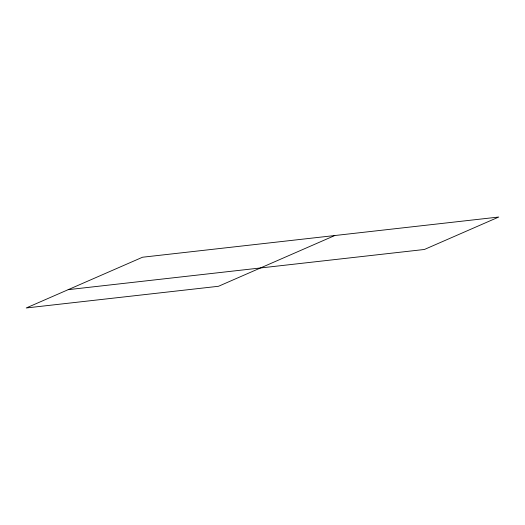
<?xml version="1.0" encoding="UTF-8"?>
<svg xmlns="http://www.w3.org/2000/svg" width="525" height="525" viewBox="0 0 525 525"><rect width="100%" height="100%" fill="white"/><g stroke="black" fill="none" stroke-linecap="round" stroke-linejoin="round"><path stroke-width="0.79" d="M334.806 235.528L218.518 286.276L26.25 307.965L142.544 257.224L498.75 217.035L424.41 249.473L68.204 289.662"/></g></svg>
